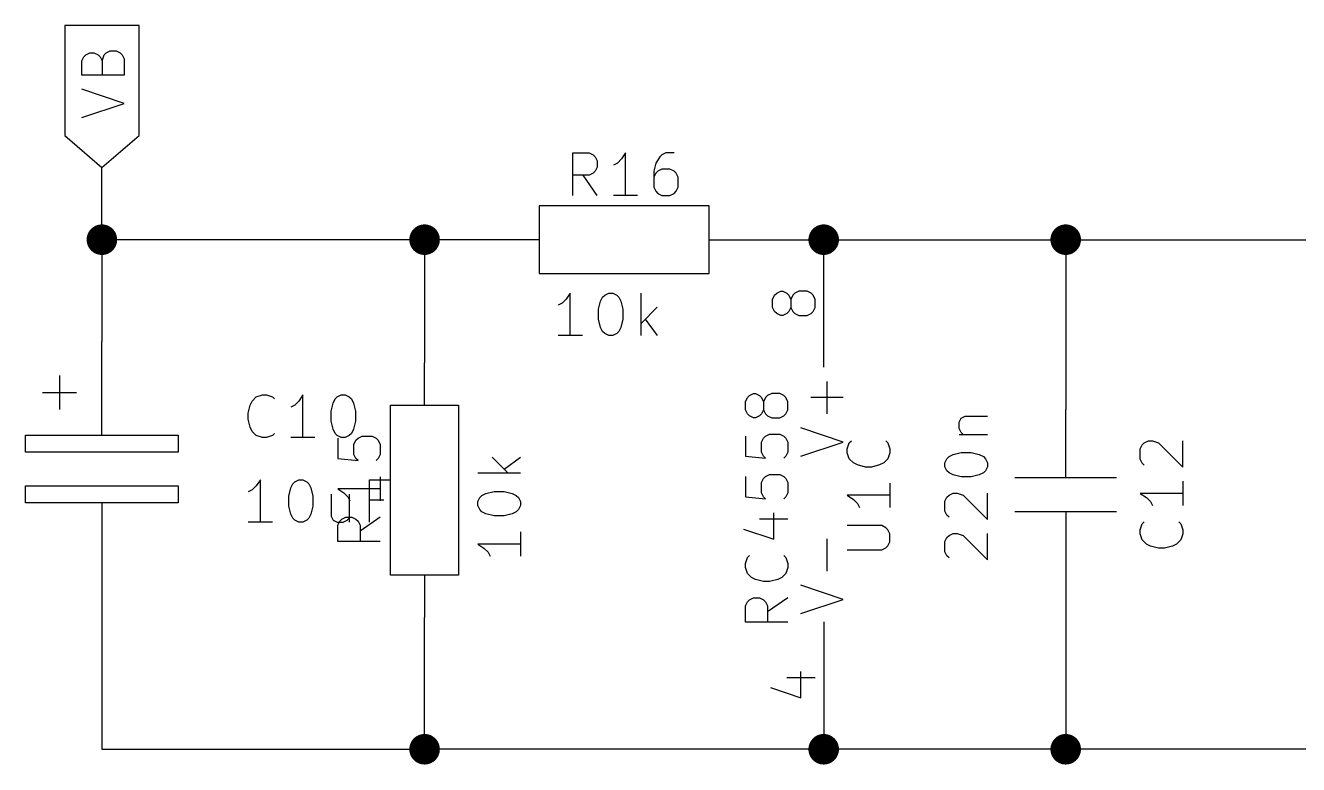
# Model space of a CAD drawing. Extents: x 0.4 to 11.3, y -11.3 to -0.4.
# Drawn here: x 6.215 to 7.714, y -4.993 to -4.123 of the extents above; entities that cross this region are included whole.
import ezdxf

# ---------------------------------------------------------------- set-up
doc = ezdxf.new("R2010")
doc.units = 0
doc.header["$MEASUREMENT"] = 0
for name, color, linetype in [('CYAN2', 4, 'CONTINUOUS'), ('GREEN3', 91, 'CONTINUOUS'), ('RED2', 1, 'CONTINUOUS'), ('RED3', 11, 'CONTINUOUS')]:
    doc.layers.add(name, color=color, linetype=linetype)

msp = doc.modelspace()

# ---------------------------------------------------------------- linework, layer by layer
at = {"layer": 'CYAN2', "linetype": 'CONTINUOUS'}
for p, q in [((6.85972, -4.3228), (6.85972, -4.2728)), ((6.85972, -4.2728), (6.87876, -4.2728)), ((6.85972, -4.3228), (6.85972, -4.2728)), ((6.85972, -4.2728), (6.87876, -4.2728)), ((6.87876, -4.2728), (6.88353, -4.27519)), ((6.87876, -4.2728), (6.88353, -4.27519)), ((6.88353, -4.27519), (6.88591, -4.27757)), ((6.88353, -4.27519), (6.88591, -4.27757)), ((6.88591, -4.27757), (6.88829, -4.28233)), ((6.88591, -4.27757), (6.88829, -4.28233)), ((6.88829, -4.28233), (6.88829, -4.28947)), ((6.88829, -4.28233), (6.88829, -4.28947)), ((6.9121, -4.28471), (6.90734, -4.28709)), ((6.9121, -4.28471), (6.90734, -4.28709)), ((6.91686, -4.27995), (6.9121, -4.28471)), ((6.91686, -4.27995), (6.9121, -4.28471)), ((6.92162, -4.2728), (6.91686, -4.27995)), ((6.92162, -4.2728), (6.91686, -4.27995)), ((6.92162, -4.3228), (6.92162, -4.2728)), ((6.92162, -4.3228), (6.92162, -4.2728)), ((6.95733, -4.28471), (6.95496, -4.29423)), ((6.95733, -4.28471), (6.95496, -4.29423)), ((6.9621, -4.27757), (6.95733, -4.28471)), ((6.9621, -4.27757), (6.95733, -4.28471)), ((6.96448, -4.27519), (6.9621, -4.27757)), ((6.96448, -4.27519), (6.9621, -4.27757)), ((6.96924, -4.2728), (6.96448, -4.27519)), ((6.96924, -4.2728), (6.96448, -4.27519)), ((6.97876, -4.2728), (6.96924, -4.2728)), ((6.97876, -4.2728), (6.96924, -4.2728)), ((6.87876, -4.299), (6.85972, -4.299)), ((6.87876, -4.299), (6.85972, -4.299)), ((6.88829, -4.3228), (6.87162, -4.299)), ((6.88829, -4.3228), (6.87162, -4.299)), ((6.88353, -4.29661), (6.87876, -4.299)), ((6.88353, -4.29661), (6.87876, -4.299)), ((6.88591, -4.29423), (6.88353, -4.29661)), ((6.88591, -4.29423), (6.88353, -4.29661)), ((6.88829, -4.28947), (6.88591, -4.29423)), ((6.88829, -4.28947), (6.88591, -4.29423)), ((6.95496, -4.29423), (6.95496, -4.31328)), ((6.95496, -4.29423), (6.95496, -4.31328)), ((6.95733, -4.29661), (6.95496, -4.30137)), ((6.95733, -4.29661), (6.95496, -4.30137)), ((6.95972, -4.29423), (6.95733, -4.29661)), ((6.95972, -4.29423), (6.95733, -4.29661)), ((6.96448, -4.29185), (6.95972, -4.29423)), ((6.96448, -4.29185), (6.95972, -4.29423)), ((6.974, -4.29185), (6.96448, -4.29185)), ((6.974, -4.29185), (6.96448, -4.29185)), ((6.97876, -4.29423), (6.974, -4.29185)), ((6.97876, -4.29423), (6.974, -4.29185)), ((6.98115, -4.29661), (6.97876, -4.29423)), ((6.98115, -4.29661), (6.97876, -4.29423)), ((6.98353, -4.30137), (6.98115, -4.29661)), ((6.98353, -4.30137), (6.98115, -4.29661)), ((6.98353, -4.31328), (6.98353, -4.30137)), ((6.98353, -4.31328), (6.98353, -4.30137)), ((6.95496, -4.31328), (6.95733, -4.31804)), ((6.95496, -4.31328), (6.95733, -4.31804)), ((6.98115, -4.31804), (6.98353, -4.31328)), ((6.98115, -4.31804), (6.98353, -4.31328)), ((6.93591, -4.3228), (6.90734, -4.3228)), ((6.93591, -4.3228), (6.90734, -4.3228)), ((6.95733, -4.31804), (6.95972, -4.32043)), ((6.95733, -4.31804), (6.95972, -4.32043)), ((6.95972, -4.32043), (6.96448, -4.3228)), ((6.95972, -4.32043), (6.96448, -4.3228)), ((6.96448, -4.3228), (6.974, -4.3228)), ((6.96448, -4.3228), (6.974, -4.3228)), ((6.974, -4.3228), (6.97876, -4.32043)), ((6.974, -4.3228), (6.97876, -4.32043)), ((6.97876, -4.32043), (6.98115, -4.31804)), ((6.97876, -4.32043), (6.98115, -4.31804)), ((6.8471, -4.44971), (6.84234, -4.45209)), ((6.8471, -4.44971), (6.84234, -4.45209)), ((6.85186, -4.44495), (6.8471, -4.44971)), ((6.85186, -4.44495), (6.8471, -4.44971)), ((6.85662, -4.4378), (6.85186, -4.44495)), ((6.85662, -4.4378), (6.85186, -4.44495)), ((6.85662, -4.4878), (6.85662, -4.4378)), ((6.85662, -4.4878), (6.85662, -4.4378)), ((6.88996, -4.45685), (6.89233, -4.44733)), ((6.88996, -4.45685), (6.89233, -4.44733)), ((6.89233, -4.44733), (6.89472, -4.44257)), ((6.89233, -4.44733), (6.89472, -4.44257)), ((6.89472, -4.44257), (6.8971, -4.44019)), ((6.89472, -4.44257), (6.8971, -4.44019)), ((6.8971, -4.44019), (6.90186, -4.4378)), ((6.8971, -4.44019), (6.90186, -4.4378)), ((6.90186, -4.4378), (6.90662, -4.4378)), ((6.90186, -4.4378), (6.90662, -4.4378)), ((6.90662, -4.4378), (6.91138, -4.44019)), ((6.90662, -4.4378), (6.91138, -4.44019)), ((6.91138, -4.44019), (6.91376, -4.44257)), ((6.91138, -4.44019), (6.91376, -4.44257)), ((6.91376, -4.44257), (6.91615, -4.44733)), ((6.91376, -4.44257), (6.91615, -4.44733)), ((6.91615, -4.44733), (6.91853, -4.45685)), ((6.91615, -4.44733), (6.91853, -4.45685)), ((6.93995, -4.4878), (6.93995, -4.4378)), ((6.93995, -4.4878), (6.93995, -4.4378)), ((6.88996, -4.46876), (6.88996, -4.45685)), ((6.88996, -4.46876), (6.88996, -4.45685)), ((6.91853, -4.45685), (6.91853, -4.46876)), ((6.91853, -4.45685), (6.91853, -4.46876)), ((6.959, -4.45447), (6.93995, -4.47352)), ((6.959, -4.45447), (6.93995, -4.47352)), ((6.89233, -4.47828), (6.88996, -4.46876)), ((6.89233, -4.47828), (6.88996, -4.46876)), ((6.89472, -4.48304), (6.89233, -4.47828)), ((6.89472, -4.48304), (6.89233, -4.47828)), ((6.91615, -4.47828), (6.91376, -4.48304)), ((6.91615, -4.47828), (6.91376, -4.48304)), ((6.91853, -4.46876), (6.91615, -4.47828)), ((6.91853, -4.46876), (6.91615, -4.47828)), ((6.94472, -4.46876), (6.959, -4.4878)), ((6.94472, -4.46876), (6.959, -4.4878)), ((6.87091, -4.4878), (6.84234, -4.4878)), ((6.87091, -4.4878), (6.84234, -4.4878)), ((6.8971, -4.48543), (6.89472, -4.48304)), ((6.8971, -4.48543), (6.89472, -4.48304)), ((6.90186, -4.4878), (6.8971, -4.48543)), ((6.90186, -4.4878), (6.8971, -4.48543)), ((6.90662, -4.4878), (6.90186, -4.4878)), ((6.90662, -4.4878), (6.90186, -4.4878)), ((6.91138, -4.48543), (6.90662, -4.4878)), ((6.91138, -4.48543), (6.90662, -4.4878)), ((6.91376, -4.48304), (6.91138, -4.48543)), ((6.91376, -4.48304), (6.91138, -4.48543)), ((7.15908, -4.58), (7.15908, -4.54191)), ((7.15908, -4.58), (7.15908, -4.54191)), ((7.06757, -4.55861), (7.07233, -4.55623)), ((7.06757, -4.55861), (7.07233, -4.55623)), ((7.07233, -4.55623), (7.07471, -4.55623)), ((7.07233, -4.55623), (7.07471, -4.55623)), ((7.07471, -4.55623), (7.07947, -4.55861)), ((7.07471, -4.55623), (7.07947, -4.55861)), ((7.09376, -4.55623), (7.089, -4.55861)), ((7.09376, -4.55623), (7.089, -4.55861)), ((7.10328, -4.55623), (7.09376, -4.55623)), ((7.10328, -4.55623), (7.09376, -4.55623)), ((7.10804, -4.55861), (7.10328, -4.55623)), ((7.10804, -4.55861), (7.10328, -4.55623)), ((6.47734, -4.57923), (6.47972, -4.56971)), ((6.47734, -4.57923), (6.47972, -4.56971)), ((6.47972, -4.56971), (6.4821, -4.56495)), ((6.47972, -4.56971), (6.4821, -4.56495)), ((6.4821, -4.56495), (6.48686, -4.56019)), ((6.4821, -4.56495), (6.48686, -4.56019)), ((6.48686, -4.56019), (6.494, -4.5578)), ((6.48686, -4.56019), (6.494, -4.5578)), ((6.494, -4.5578), (6.49876, -4.5578)), ((6.494, -4.5578), (6.49876, -4.5578)), ((6.49876, -4.5578), (6.50591, -4.56019)), ((6.49876, -4.5578), (6.50591, -4.56019)), ((6.50591, -4.56019), (6.50829, -4.56257)), ((6.50591, -4.56019), (6.50829, -4.56257)), ((6.5321, -4.56971), (6.52734, -4.57209)), ((6.5321, -4.56971), (6.52734, -4.57209)), ((6.53686, -4.56495), (6.5321, -4.56971)), ((6.53686, -4.56495), (6.5321, -4.56971)), ((6.54162, -4.5578), (6.53686, -4.56495)), ((6.54162, -4.5578), (6.53686, -4.56495)), ((6.54162, -4.6078), (6.54162, -4.5578)), ((6.54162, -4.6078), (6.54162, -4.5578)), ((6.57496, -4.57685), (6.57733, -4.56733)), ((6.57496, -4.57685), (6.57733, -4.56733)), ((6.57733, -4.56733), (6.57972, -4.56257)), ((6.57733, -4.56733), (6.57972, -4.56257)), ((6.57972, -4.56257), (6.5821, -4.56019)), ((6.57972, -4.56257), (6.5821, -4.56019)), ((6.5821, -4.56019), (6.58686, -4.5578)), ((6.5821, -4.56019), (6.58686, -4.5578)), ((6.58686, -4.5578), (6.59162, -4.5578)), ((6.58686, -4.5578), (6.59162, -4.5578)), ((6.59162, -4.5578), (6.59638, -4.56019)), ((6.59162, -4.5578), (6.59638, -4.56019)), ((6.59638, -4.56019), (6.59876, -4.56257)), ((6.59638, -4.56019), (6.59876, -4.56257)), ((6.59876, -4.56257), (6.60115, -4.56733)), ((6.59876, -4.56257), (6.60115, -4.56733)), ((6.60115, -4.56733), (6.60353, -4.57685)), ((6.60115, -4.56733), (6.60353, -4.57685)), ((7.0628, -4.56576), (7.06519, -4.561)), ((7.0628, -4.56576), (7.06519, -4.561)), ((7.0628, -4.57528), (7.0628, -4.56576)), ((7.0628, -4.57528), (7.0628, -4.56576)), ((7.06519, -4.561), (7.06757, -4.55861)), ((7.06519, -4.561), (7.06757, -4.55861)), ((7.07947, -4.55861), (7.08185, -4.561)), ((7.07947, -4.55861), (7.08185, -4.561)), ((7.08185, -4.561), (7.08423, -4.56576)), ((7.08185, -4.561), (7.08423, -4.56576)), ((7.08661, -4.561), (7.08423, -4.56576)), ((7.08661, -4.561), (7.08423, -4.56576)), ((7.08423, -4.56576), (7.08423, -4.57528)), ((7.08423, -4.56576), (7.08423, -4.57528)), ((7.089, -4.55861), (7.08661, -4.561)), ((7.089, -4.55861), (7.08661, -4.561)), ((7.11043, -4.561), (7.10804, -4.55861)), ((7.11043, -4.561), (7.10804, -4.55861)), ((7.1128, -4.56576), (7.11043, -4.561)), ((7.1128, -4.56576), (7.11043, -4.561)), ((7.1128, -4.57528), (7.1128, -4.56576)), ((7.1128, -4.57528), (7.1128, -4.56576)), ((7.17813, -4.56095), (7.14004, -4.56095)), ((7.17813, -4.56095), (7.14004, -4.56095)), ((6.47734, -4.58637), (6.47734, -4.57923)), ((6.47734, -4.58637), (6.47734, -4.57923)), ((6.47972, -4.5959), (6.47734, -4.58637)), ((6.47972, -4.5959), (6.47734, -4.58637)), ((6.57496, -4.58876), (6.57496, -4.57685)), ((6.57496, -4.58876), (6.57496, -4.57685)), ((6.60353, -4.57685), (6.60353, -4.58876)), ((6.60353, -4.57685), (6.60353, -4.58876)), ((7.06519, -4.58004), (7.0628, -4.57528)), ((7.06519, -4.58004), (7.0628, -4.57528)), ((7.06757, -4.58243), (7.06519, -4.58004)), ((7.06757, -4.58243), (7.06519, -4.58004)), ((7.07233, -4.5848), (7.06757, -4.58243)), ((7.07233, -4.5848), (7.06757, -4.58243)), ((7.07471, -4.5848), (7.07233, -4.5848)), ((7.07471, -4.5848), (7.07233, -4.5848)), ((7.07947, -4.58243), (7.07471, -4.5848)), ((7.07947, -4.58243), (7.07471, -4.5848)), ((7.08185, -4.58004), (7.07947, -4.58243)), ((7.08185, -4.58004), (7.07947, -4.58243)), ((7.08423, -4.57528), (7.08185, -4.58004)), ((7.08423, -4.57528), (7.08185, -4.58004)), ((7.08423, -4.57528), (7.08661, -4.58004)), ((7.08423, -4.57528), (7.08661, -4.58004)), ((7.08661, -4.58004), (7.089, -4.58243)), ((7.08661, -4.58004), (7.089, -4.58243)), ((7.089, -4.58243), (7.09376, -4.5848)), ((7.089, -4.58243), (7.09376, -4.5848)), ((7.09376, -4.5848), (7.10328, -4.5848)), ((7.09376, -4.5848), (7.10328, -4.5848)), ((7.10328, -4.5848), (7.10804, -4.58243)), ((7.10328, -4.5848), (7.10804, -4.58243)), ((7.10804, -4.58243), (7.11043, -4.58004)), ((7.10804, -4.58243), (7.11043, -4.58004)), ((7.11043, -4.58004), (7.1128, -4.57528)), ((7.11043, -4.58004), (7.1128, -4.57528)), ((7.31447, -4.59), (7.31685, -4.58524)), ((7.31685, -4.58524), (7.32161, -4.58285)), ((7.32161, -4.58285), (7.3478, -4.58285)), ((6.4821, -4.60066), (6.47972, -4.5959)), ((6.4821, -4.60066), (6.47972, -4.5959)), ((6.48686, -4.60543), (6.4821, -4.60066)), ((6.48686, -4.60543), (6.4821, -4.60066)), ((6.57733, -4.59828), (6.57496, -4.58876)), ((6.57733, -4.59828), (6.57496, -4.58876)), ((6.57972, -4.60304), (6.57733, -4.59828)), ((6.57972, -4.60304), (6.57733, -4.59828)), ((6.60115, -4.59828), (6.59876, -4.60304)), ((6.60115, -4.59828), (6.59876, -4.60304)), ((6.60353, -4.58876), (6.60115, -4.59828)), ((6.60353, -4.58876), (6.60115, -4.59828)), ((7.17813, -4.61333), (7.12813, -4.59667)), ((7.17813, -4.61333), (7.12813, -4.59667)), ((7.31447, -4.59714), (7.31447, -4.59)), ((7.31685, -4.6019), (7.31447, -4.59714)), ((7.31923, -4.60428), (7.31685, -4.6019)), ((6.494, -4.6078), (6.48686, -4.60543)), ((6.494, -4.6078), (6.48686, -4.60543)), ((6.49876, -4.6078), (6.494, -4.6078)), ((6.49876, -4.6078), (6.494, -4.6078)), ((6.50591, -4.60543), (6.49876, -4.6078)), ((6.50591, -4.60543), (6.49876, -4.6078)), ((6.50829, -4.60304), (6.50591, -4.60543)), ((6.50829, -4.60304), (6.50591, -4.60543)), ((6.55591, -4.6078), (6.52734, -4.6078)), ((6.55591, -4.6078), (6.52734, -4.6078)), ((6.5821, -4.60543), (6.57972, -4.60304)), ((6.5821, -4.60543), (6.57972, -4.60304)), ((6.58686, -4.6078), (6.5821, -4.60543)), ((6.58686, -4.6078), (6.5821, -4.60543)), ((6.5828, -4.60885), (6.5828, -4.63266)), ((6.5828, -4.60885), (6.5828, -4.63266)), ((6.59162, -4.6078), (6.58686, -4.6078)), ((6.59162, -4.6078), (6.58686, -4.6078)), ((6.59638, -4.60543), (6.59162, -4.6078)), ((6.59638, -4.60543), (6.59162, -4.6078)), ((6.59876, -4.60304), (6.59638, -4.60543)), ((6.59876, -4.60304), (6.59638, -4.60543)), ((6.60185, -4.61599), (6.60423, -4.61123)), ((6.60185, -4.61599), (6.60423, -4.61123)), ((6.60185, -4.6279), (6.60185, -4.61599)), ((6.60185, -4.6279), (6.60185, -4.61599)), ((6.60423, -4.61123), (6.60661, -4.60885)), ((6.60423, -4.61123), (6.60661, -4.60885)), ((6.60661, -4.60885), (6.61137, -4.60647)), ((6.60661, -4.60885), (6.61137, -4.60647)), ((6.61137, -4.60647), (6.62328, -4.60647)), ((6.61137, -4.60647), (6.62328, -4.60647)), ((6.62328, -4.60647), (6.62804, -4.60885)), ((6.62328, -4.60647), (6.62804, -4.60885)), ((6.62804, -4.60885), (6.63043, -4.61123)), ((6.62804, -4.60885), (6.63043, -4.61123)), ((6.63043, -4.61123), (6.6328, -4.61599)), ((6.63043, -4.61123), (6.6328, -4.61599)), ((6.6328, -4.61599), (6.6328, -4.6279)), ((6.6328, -4.61599), (6.6328, -4.6279)), ((7.0628, -4.60623), (7.0628, -4.63004)), ((7.0628, -4.60623), (7.0628, -4.63004)), ((7.08185, -4.61337), (7.08423, -4.60861)), ((7.08185, -4.61337), (7.08423, -4.60861)), ((7.08185, -4.62528), (7.08185, -4.61337)), ((7.08185, -4.62528), (7.08185, -4.61337)), ((7.08423, -4.60861), (7.08661, -4.60623)), ((7.08423, -4.60861), (7.08661, -4.60623)), ((7.08661, -4.60623), (7.09137, -4.60385)), ((7.08661, -4.60623), (7.09137, -4.60385)), ((7.09137, -4.60385), (7.10328, -4.60385)), ((7.09137, -4.60385), (7.10328, -4.60385)), ((7.10328, -4.60385), (7.10804, -4.60623)), ((7.10328, -4.60385), (7.10804, -4.60623)), ((7.10804, -4.60623), (7.11043, -4.60861)), ((7.10804, -4.60623), (7.11043, -4.60861)), ((7.11043, -4.60861), (7.1128, -4.61337)), ((7.11043, -4.60861), (7.1128, -4.61337)), ((7.1128, -4.61337), (7.1128, -4.62528)), ((7.1128, -4.61337), (7.1128, -4.62528)), ((7.12813, -4.63), (7.17813, -4.61333)), ((7.12813, -4.63), (7.17813, -4.61333)), ((7.1828, -4.62123), (7.18519, -4.61409)), ((7.1828, -4.62123), (7.18519, -4.61409)), ((7.18519, -4.61409), (7.18757, -4.61171)), ((7.18519, -4.61409), (7.18757, -4.61171)), ((7.22804, -4.61171), (7.23043, -4.61409)), ((7.22804, -4.61171), (7.23043, -4.61409)), ((7.23043, -4.61409), (7.2328, -4.62123)), ((7.23043, -4.61409), (7.2328, -4.62123)), ((7.31447, -4.60428), (7.3478, -4.60428)), ((7.5278, -4.62143), (7.53019, -4.61667)), ((7.53019, -4.61667), (7.53257, -4.61428)), ((7.53257, -4.61428), (7.53733, -4.6119)), ((7.53733, -4.6119), (7.54209, -4.6119)), ((7.54209, -4.6119), (7.54923, -4.61428)), ((7.54923, -4.61428), (7.5778, -4.64285)), ((7.5778, -4.64285), (7.5778, -4.6119)), ((6.60423, -4.63266), (6.60185, -4.6279)), ((6.60423, -4.63266), (6.60185, -4.6279)), ((6.6328, -4.6279), (6.63043, -4.63266)), ((6.6328, -4.6279), (6.63043, -4.63266)), ((6.76447, -4.63099), (6.78352, -4.65004)), ((6.76447, -4.63099), (6.78352, -4.65004)), ((6.77876, -4.64528), (6.7978, -4.63099)), ((6.77876, -4.64528), (6.7978, -4.63099)), ((7.0628, -4.63004), (7.08661, -4.63242)), ((7.0628, -4.63004), (7.08661, -4.63242)), ((7.08423, -4.63004), (7.08185, -4.62528)), ((7.08423, -4.63004), (7.08185, -4.62528)), ((7.08661, -4.63242), (7.08423, -4.63004)), ((7.08661, -4.63242), (7.08423, -4.63004)), ((7.11043, -4.63004), (7.10804, -4.63242)), ((7.11043, -4.63004), (7.10804, -4.63242)), ((7.1128, -4.62528), (7.11043, -4.63004)), ((7.1128, -4.62528), (7.11043, -4.63004)), ((7.1828, -4.62599), (7.1828, -4.62123)), ((7.1828, -4.62599), (7.1828, -4.62123)), ((7.18519, -4.63313), (7.1828, -4.62599)), ((7.18519, -4.63313), (7.1828, -4.62599)), ((7.2328, -4.62599), (7.23043, -4.63313)), ((7.2328, -4.62599), (7.23043, -4.63313)), ((7.2328, -4.62123), (7.2328, -4.62599)), ((7.2328, -4.62123), (7.2328, -4.62599)), ((7.30019, -4.63285), (7.30257, -4.63047)), ((7.30257, -4.63047), (7.30733, -4.62809)), ((7.30733, -4.62809), (7.31685, -4.62571)), ((7.31685, -4.62571), (7.32876, -4.62571)), ((7.32876, -4.62571), (7.33828, -4.62809)), ((7.33828, -4.62809), (7.34304, -4.63047)), ((7.34304, -4.63047), (7.34543, -4.63285)), ((7.5278, -4.63333), (7.5278, -4.62143)), ((6.5828, -4.63266), (6.60661, -4.63504)), ((6.5828, -4.63266), (6.60661, -4.63504)), ((6.60661, -4.63504), (6.60423, -4.63266)), ((6.60661, -4.63504), (6.60423, -4.63266)), ((6.63043, -4.63266), (6.62804, -4.63504)), ((6.63043, -4.63266), (6.62804, -4.63504)), ((7.18995, -4.6379), (7.18519, -4.63313)), ((7.18995, -4.6379), (7.18519, -4.63313)), ((7.19471, -4.64028), (7.18995, -4.6379)), ((7.19471, -4.64028), (7.18995, -4.6379)), ((7.20423, -4.64266), (7.19471, -4.64028)), ((7.20423, -4.64266), (7.19471, -4.64028)), ((7.21137, -4.64266), (7.20423, -4.64266)), ((7.21137, -4.64266), (7.20423, -4.64266)), ((7.2209, -4.64028), (7.21137, -4.64266)), ((7.2209, -4.64028), (7.21137, -4.64266)), ((7.22566, -4.6379), (7.2209, -4.64028)), ((7.22566, -4.6379), (7.2209, -4.64028)), ((7.23043, -4.63313), (7.22566, -4.6379)), ((7.23043, -4.63313), (7.22566, -4.6379)), ((7.2978, -4.63761), (7.30019, -4.63285)), ((7.2978, -4.64238), (7.2978, -4.63761)), ((7.30019, -4.64714), (7.2978, -4.64238)), ((7.30257, -4.64952), (7.30019, -4.64714)), ((7.34543, -4.64714), (7.34304, -4.64952)), ((7.34543, -4.63285), (7.3478, -4.63761)), ((7.3478, -4.64238), (7.34543, -4.64714)), ((7.3478, -4.63761), (7.3478, -4.64238)), ((7.53019, -4.63809), (7.5278, -4.63333)), ((7.53257, -4.64047), (7.53019, -4.63809)), ((6.49162, -4.6578), (6.48686, -4.66495)), ((6.49162, -4.6578), (6.48686, -4.66495)), ((6.49162, -4.7078), (6.49162, -4.6578)), ((6.49162, -4.7078), (6.49162, -4.6578)), ((6.52972, -4.66257), (6.5321, -4.66019)), ((6.52972, -4.66257), (6.5321, -4.66019)), ((6.5321, -4.66019), (6.53686, -4.6578)), ((6.5321, -4.66019), (6.53686, -4.6578)), ((6.53686, -4.6578), (6.54162, -4.6578)), ((6.53686, -4.6578), (6.54162, -4.6578)), ((6.54162, -4.6578), (6.54638, -4.66019)), ((6.54162, -4.6578), (6.54638, -4.66019)), ((6.54638, -4.66019), (6.54876, -4.66257)), ((6.54638, -4.66019), (6.54876, -4.66257)), ((6.62019, -4.7078), (6.62019, -4.6578)), ((6.62019, -4.6578), (6.644, -4.6578)), ((6.62019, -4.7078), (6.62019, -4.6578)), ((6.62019, -4.6578), (6.644, -4.6578)), ((6.6328, -4.65409), (6.6328, -4.68266)), ((6.6328, -4.65409), (6.6328, -4.68266)), ((6.7978, -4.65004), (6.7478, -4.65004)), ((6.7978, -4.65004), (6.7478, -4.65004)), ((7.0628, -4.65385), (7.0628, -4.67766)), ((7.0628, -4.65385), (7.0628, -4.67766)), ((7.08185, -4.66099), (7.08423, -4.65623)), ((7.08185, -4.66099), (7.08423, -4.65623)), ((7.08185, -4.6729), (7.08185, -4.66099)), ((7.08185, -4.6729), (7.08185, -4.66099)), ((7.08423, -4.65623), (7.08661, -4.65385)), ((7.08423, -4.65623), (7.08661, -4.65385)), ((7.08661, -4.65385), (7.09137, -4.65147)), ((7.08661, -4.65385), (7.09137, -4.65147)), ((7.09137, -4.65147), (7.10328, -4.65147)), ((7.09137, -4.65147), (7.10328, -4.65147)), ((7.10328, -4.65147), (7.10804, -4.65385)), ((7.10328, -4.65147), (7.10804, -4.65385)), ((7.10804, -4.65385), (7.11043, -4.65623)), ((7.10804, -4.65385), (7.11043, -4.65623)), ((7.11043, -4.65623), (7.1128, -4.66099)), ((7.11043, -4.65623), (7.1128, -4.66099)), ((7.1128, -4.66099), (7.1128, -4.6729)), ((7.1128, -4.66099), (7.1128, -4.6729)), ((7.2328, -4.6617), (7.2328, -4.69028)), ((7.2328, -4.6617), (7.2328, -4.69028)), ((7.30733, -4.6519), (7.30257, -4.64952)), ((7.31685, -4.65428), (7.30733, -4.6519)), ((7.32876, -4.65428), (7.31685, -4.65428)), ((7.33828, -4.6519), (7.32876, -4.65428)), ((7.34304, -4.64952), (7.33828, -4.6519)), ((7.5778, -4.65952), (7.5778, -4.68809)), ((6.4821, -4.66971), (6.47734, -4.67209)), ((6.4821, -4.66971), (6.47734, -4.67209)), ((6.48686, -4.66495), (6.4821, -4.66971)), ((6.48686, -4.66495), (6.4821, -4.66971)), ((6.52496, -4.67685), (6.52733, -4.66733)), ((6.52496, -4.67685), (6.52733, -4.66733)), ((6.52496, -4.68876), (6.52496, -4.67685)), ((6.52496, -4.68876), (6.52496, -4.67685)), ((6.52733, -4.66733), (6.52972, -4.66257)), ((6.52733, -4.66733), (6.52972, -4.66257)), ((6.54876, -4.66257), (6.55115, -4.66733)), ((6.54876, -4.66257), (6.55115, -4.66733)), ((6.55115, -4.66733), (6.55353, -4.67685)), ((6.55115, -4.66733), (6.55353, -4.67685)), ((6.55353, -4.67685), (6.55353, -4.68876)), ((6.55353, -4.67685), (6.55353, -4.68876)), ((6.57495, -4.67447), (6.57495, -4.70066)), ((6.57495, -4.67447), (6.57495, -4.70066)), ((6.6328, -4.66837), (6.5828, -4.66837)), ((6.5828, -4.66837), (6.58995, -4.67313)), ((6.6328, -4.66837), (6.5828, -4.66837)), ((6.5828, -4.66837), (6.58995, -4.67313)), ((6.58995, -4.67313), (6.59471, -4.6779)), ((6.58995, -4.67313), (6.59471, -4.6779)), ((6.59638, -4.67447), (6.59638, -4.7078)), ((6.59638, -4.67447), (6.59638, -4.7078)), ((6.75019, -4.67861), (6.75257, -4.67623)), ((6.75019, -4.67861), (6.75257, -4.67623)), ((6.75257, -4.67623), (6.75733, -4.67385)), ((6.75257, -4.67623), (6.75733, -4.67385)), ((6.75733, -4.67385), (6.76685, -4.67146)), ((6.75733, -4.67385), (6.76685, -4.67146)), ((6.76685, -4.67146), (6.77876, -4.67146)), ((6.76685, -4.67146), (6.77876, -4.67146)), ((6.77876, -4.67146), (6.78828, -4.67385)), ((6.77876, -4.67146), (6.78828, -4.67385)), ((6.78828, -4.67385), (6.79304, -4.67623)), ((6.78828, -4.67385), (6.79304, -4.67623)), ((6.79304, -4.67623), (6.79543, -4.67861)), ((6.79304, -4.67623), (6.79543, -4.67861)), ((7.08423, -4.67766), (7.08185, -4.6729)), ((7.08423, -4.67766), (7.08185, -4.6729)), ((7.1128, -4.6729), (7.11043, -4.67766)), ((7.1128, -4.6729), (7.11043, -4.67766)), ((7.2328, -4.67599), (7.1828, -4.67599)), ((7.1828, -4.67599), (7.18995, -4.68075)), ((7.2328, -4.67599), (7.1828, -4.67599)), ((7.1828, -4.67599), (7.18995, -4.68075)), ((7.30019, -4.67809), (7.30257, -4.67571)), ((7.30257, -4.67571), (7.30733, -4.67333)), ((7.30733, -4.67333), (7.31209, -4.67333)), ((7.31209, -4.67333), (7.31923, -4.67571)), ((7.31923, -4.67571), (7.3478, -4.70428)), ((7.3478, -4.70428), (7.3478, -4.67333)), ((7.5778, -4.67381), (7.5278, -4.67381)), ((7.5278, -4.67381), (7.53495, -4.67857)), ((6.52733, -4.69828), (6.52496, -4.68876)), ((6.52733, -4.69828), (6.52496, -4.68876)), ((6.55353, -4.68876), (6.55115, -4.69828)), ((6.55353, -4.68876), (6.55115, -4.69828)), ((6.59471, -4.6779), (6.59709, -4.68266)), ((6.59471, -4.6779), (6.59709, -4.68266)), ((6.63686, -4.68161), (6.62019, -4.68161)), ((6.63686, -4.68161), (6.62019, -4.68161)), ((6.7478, -4.68337), (6.75019, -4.67861)), ((6.7478, -4.68337), (6.75019, -4.67861)), ((6.7478, -4.68813), (6.7478, -4.68337)), ((6.7478, -4.68813), (6.7478, -4.68337)), ((6.75019, -4.69289), (6.7478, -4.68813)), ((6.75019, -4.69289), (6.7478, -4.68813)), ((6.79543, -4.67861), (6.7978, -4.68337)), ((6.79543, -4.67861), (6.7978, -4.68337)), ((6.7978, -4.68813), (6.79543, -4.69289)), ((6.7978, -4.68813), (6.79543, -4.69289)), ((6.7978, -4.68337), (6.7978, -4.68813)), ((6.7978, -4.68337), (6.7978, -4.68813)), ((7.0628, -4.67766), (7.08661, -4.68004)), ((7.0628, -4.67766), (7.08661, -4.68004)), ((7.08661, -4.68004), (7.08423, -4.67766)), ((7.08661, -4.68004), (7.08423, -4.67766)), ((7.11043, -4.67766), (7.10804, -4.68004)), ((7.11043, -4.67766), (7.10804, -4.68004)), ((7.18995, -4.68075), (7.19471, -4.68552)), ((7.18995, -4.68075), (7.19471, -4.68552)), ((7.19471, -4.68552), (7.19709, -4.69028)), ((7.19471, -4.68552), (7.19709, -4.69028)), ((7.2978, -4.68285), (7.30019, -4.67809)), ((7.2978, -4.69476), (7.2978, -4.68285)), ((7.53495, -4.67857), (7.53971, -4.68333)), ((7.53971, -4.68333), (7.54209, -4.68809)), ((6.52972, -4.70304), (6.52733, -4.69828)), ((6.52972, -4.70304), (6.52733, -4.69828)), ((6.5321, -4.70543), (6.52972, -4.70304)), ((6.5321, -4.70543), (6.52972, -4.70304)), ((6.53686, -4.7078), (6.5321, -4.70543)), ((6.53686, -4.7078), (6.5321, -4.70543)), ((6.54638, -4.70543), (6.54162, -4.7078)), ((6.54638, -4.70543), (6.54162, -4.7078)), ((6.54876, -4.70304), (6.54638, -4.70543)), ((6.54876, -4.70304), (6.54638, -4.70543)), ((6.55115, -4.69828), (6.54876, -4.70304)), ((6.55115, -4.69828), (6.54876, -4.70304)), ((6.57495, -4.70066), (6.57733, -4.70543)), ((6.57495, -4.70066), (6.57733, -4.70543)), ((6.57733, -4.70543), (6.5821, -4.7078)), ((6.57733, -4.70543), (6.5821, -4.7078)), ((6.5828, -4.71123), (6.58519, -4.70647)), ((6.5828, -4.71123), (6.58519, -4.70647)), ((6.58519, -4.70647), (6.58757, -4.70409)), ((6.58519, -4.70647), (6.58757, -4.70409)), ((6.58757, -4.70409), (6.59233, -4.70171)), ((6.58757, -4.70409), (6.59233, -4.70171)), ((6.58924, -4.7078), (6.594, -4.70543)), ((6.58924, -4.7078), (6.594, -4.70543)), ((6.59233, -4.70171), (6.59947, -4.70171)), ((6.59233, -4.70171), (6.59947, -4.70171)), ((6.594, -4.70543), (6.59638, -4.70304)), ((6.594, -4.70543), (6.59638, -4.70304)), ((6.59947, -4.70171), (6.60423, -4.70409)), ((6.59947, -4.70171), (6.60423, -4.70409)), ((6.60423, -4.70409), (6.60661, -4.70647)), ((6.60423, -4.70409), (6.60661, -4.70647)), ((6.60661, -4.70647), (6.609, -4.71123)), ((6.60661, -4.70647), (6.609, -4.71123)), ((6.6328, -4.70171), (6.609, -4.71837)), ((6.6328, -4.70171), (6.609, -4.71837)), ((6.75257, -4.69528), (6.75019, -4.69289)), ((6.75257, -4.69528), (6.75019, -4.69289)), ((6.75733, -4.69766), (6.75257, -4.69528)), ((6.75733, -4.69766), (6.75257, -4.69528)), ((6.76685, -4.70004), (6.75733, -4.69766)), ((6.76685, -4.70004), (6.75733, -4.69766)), ((6.77876, -4.70004), (6.76685, -4.70004)), ((6.77876, -4.70004), (6.76685, -4.70004)), ((6.78828, -4.69766), (6.77876, -4.70004)), ((6.78828, -4.69766), (6.77876, -4.70004)), ((6.79304, -4.69528), (6.78828, -4.69766)), ((6.79304, -4.69528), (6.78828, -4.69766)), ((6.79543, -4.69289), (6.79304, -4.69528)), ((6.79543, -4.69289), (6.79304, -4.69528)), ((7.07947, -4.70385), (7.1128, -4.70385)), ((7.07947, -4.70385), (7.1128, -4.70385)), ((7.09614, -4.72766), (7.09614, -4.69671)), ((7.09614, -4.72766), (7.09614, -4.69671)), ((7.30019, -4.69952), (7.2978, -4.69476)), ((7.30257, -4.7019), (7.30019, -4.69952)), ((7.53019, -4.70952), (7.53257, -4.70714)), ((7.57304, -4.70714), (7.57543, -4.70952)), ((6.50591, -4.7078), (6.47734, -4.7078)), ((6.50591, -4.7078), (6.47734, -4.7078)), ((6.54162, -4.7078), (6.53686, -4.7078)), ((6.54162, -4.7078), (6.53686, -4.7078)), ((6.5821, -4.7078), (6.58924, -4.7078)), ((6.5821, -4.7078), (6.58924, -4.7078)), ((6.5828, -4.73028), (6.5828, -4.71123)), ((6.5828, -4.73028), (6.5828, -4.71123)), ((6.609, -4.71123), (6.609, -4.73028)), ((6.609, -4.71123), (6.609, -4.73028)), ((6.7978, -4.71908), (6.7978, -4.74765)), ((6.7978, -4.71908), (6.7978, -4.74765)), ((7.06043, -4.71576), (7.09614, -4.72766)), ((7.06043, -4.71576), (7.09614, -4.72766)), ((7.22328, -4.71171), (7.1828, -4.71171)), ((7.22328, -4.71171), (7.1828, -4.71171)), ((7.22804, -4.71409), (7.22328, -4.71171)), ((7.22804, -4.71409), (7.22328, -4.71171)), ((7.23043, -4.71647), (7.22804, -4.71409)), ((7.23043, -4.71647), (7.22804, -4.71409)), ((7.2328, -4.72123), (7.23043, -4.71647)), ((7.2328, -4.72123), (7.23043, -4.71647)), ((7.2328, -4.73076), (7.2328, -4.72123)), ((7.2328, -4.73076), (7.2328, -4.72123)), ((7.30257, -4.72333), (7.30733, -4.72094)), ((7.30733, -4.72094), (7.31209, -4.72094)), ((7.31209, -4.72094), (7.31923, -4.72333)), ((7.3478, -4.7519), (7.3478, -4.72094)), ((7.5278, -4.71667), (7.53019, -4.70952)), ((7.5278, -4.72143), (7.5278, -4.71667)), ((7.53019, -4.72857), (7.5278, -4.72143)), ((7.57543, -4.70952), (7.5778, -4.71667)), ((7.5778, -4.72143), (7.57543, -4.72857)), ((7.5778, -4.71667), (7.5778, -4.72143)), ((6.6328, -4.73028), (6.5828, -4.73028)), ((6.6328, -4.73028), (6.5828, -4.73028)), ((6.7978, -4.73337), (6.7478, -4.73337)), ((6.7478, -4.73337), (6.75495, -4.73813)), ((6.7978, -4.73337), (6.7478, -4.73337)), ((6.7478, -4.73337), (6.75495, -4.73813)), ((7.15908, -4.76524), (7.15908, -4.72714)), ((7.15908, -4.76524), (7.15908, -4.72714)), ((7.22804, -4.7379), (7.23043, -4.73552)), ((7.22804, -4.7379), (7.23043, -4.73552)), ((7.23043, -4.73552), (7.2328, -4.73076)), ((7.23043, -4.73552), (7.2328, -4.73076)), ((7.2978, -4.73047), (7.30019, -4.72571)), ((7.2978, -4.74237), (7.2978, -4.73047)), ((7.30019, -4.72571), (7.30257, -4.72333)), ((7.31923, -4.72333), (7.3478, -4.7519)), ((7.53495, -4.73333), (7.53019, -4.72857)), ((7.53971, -4.73571), (7.53495, -4.73333)), ((7.54923, -4.73809), (7.53971, -4.73571)), ((7.5659, -4.73571), (7.55637, -4.73809)), ((7.57066, -4.73333), (7.5659, -4.73571)), ((7.57543, -4.72857), (7.57066, -4.73333)), ((6.75495, -4.73813), (6.75971, -4.74289)), ((6.75495, -4.73813), (6.75971, -4.74289)), ((6.75971, -4.74289), (6.76209, -4.74765)), ((6.75971, -4.74289), (6.76209, -4.74765)), ((7.0628, -4.75623), (7.06519, -4.74909)), ((7.0628, -4.75623), (7.06519, -4.74909)), ((7.06519, -4.74909), (7.06757, -4.74671)), ((7.06519, -4.74909), (7.06757, -4.74671)), ((7.10804, -4.74671), (7.11043, -4.74909)), ((7.10804, -4.74671), (7.11043, -4.74909)), ((7.11043, -4.74909), (7.1128, -4.75623)), ((7.11043, -4.74909), (7.1128, -4.75623)), ((7.1828, -4.74028), (7.22328, -4.74028)), ((7.1828, -4.74028), (7.22328, -4.74028)), ((7.22328, -4.74028), (7.22804, -4.7379)), ((7.22328, -4.74028), (7.22804, -4.7379)), ((7.30019, -4.74714), (7.2978, -4.74237)), ((7.30257, -4.74952), (7.30019, -4.74714)), ((7.55637, -4.73809), (7.54923, -4.73809)), ((7.0628, -4.76099), (7.0628, -4.75623)), ((7.0628, -4.76099), (7.0628, -4.75623)), ((7.06519, -4.76813), (7.0628, -4.76099)), ((7.06519, -4.76813), (7.0628, -4.76099)), ((7.1128, -4.76099), (7.11043, -4.76813)), ((7.1128, -4.76099), (7.11043, -4.76813)), ((7.1128, -4.75623), (7.1128, -4.76099)), ((7.1128, -4.75623), (7.1128, -4.76099)), ((7.06995, -4.7729), (7.06519, -4.76813)), ((7.06995, -4.7729), (7.06519, -4.76813)), ((7.07471, -4.77528), (7.06995, -4.7729)), ((7.07471, -4.77528), (7.06995, -4.7729)), ((7.08423, -4.77766), (7.07471, -4.77528)), ((7.08423, -4.77766), (7.07471, -4.77528)), ((7.09137, -4.77766), (7.08423, -4.77766)), ((7.09137, -4.77766), (7.08423, -4.77766)), ((7.1009, -4.77528), (7.09137, -4.77766)), ((7.1009, -4.77528), (7.09137, -4.77766)), ((7.10566, -4.7729), (7.1009, -4.77528)), ((7.10566, -4.7729), (7.1009, -4.77528)), ((7.11043, -4.76813), (7.10566, -4.7729)), ((7.11043, -4.76813), (7.10566, -4.7729)), ((7.17813, -4.79857), (7.12813, -4.7819)), ((7.17813, -4.79857), (7.12813, -4.7819)), ((7.06757, -4.79909), (7.07233, -4.79671)), ((7.06757, -4.79909), (7.07233, -4.79671)), ((7.07233, -4.79671), (7.07947, -4.79671)), ((7.07233, -4.79671), (7.07947, -4.79671)), ((7.07947, -4.79671), (7.08423, -4.79909)), ((7.07947, -4.79671), (7.08423, -4.79909)), ((7.1128, -4.79671), (7.089, -4.81337)), ((7.1128, -4.79671), (7.089, -4.81337)), ((7.0628, -4.80623), (7.06519, -4.80147)), ((7.0628, -4.80623), (7.06519, -4.80147)), ((7.0628, -4.82528), (7.0628, -4.80623)), ((7.0628, -4.82528), (7.0628, -4.80623)), ((7.06519, -4.80147), (7.06757, -4.79909)), ((7.06519, -4.80147), (7.06757, -4.79909)), ((7.08423, -4.79909), (7.08661, -4.80147)), ((7.08423, -4.79909), (7.08661, -4.80147)), ((7.08661, -4.80147), (7.089, -4.80623)), ((7.08661, -4.80147), (7.089, -4.80623)), ((7.089, -4.80623), (7.089, -4.82528)), ((7.089, -4.80623), (7.089, -4.82528)), ((7.12813, -4.81524), (7.17813, -4.79857)), ((7.12813, -4.81524), (7.17813, -4.79857)), ((7.1128, -4.82528), (7.0628, -4.82528)), ((7.1128, -4.82528), (7.0628, -4.82528))]:
    msp.add_line(p, q, dxfattribs=at)
at = {"layer": 'GREEN3', "linetype": 'CONTINUOUS'}
for p, q in [((6.305, -4.375), (6.305, -4.29)), ((6.685, -4.375), (6.305, -4.375)), ((6.305, -4.375), (6.305, -4.495)), ((6.685, -4.375), (6.685, -4.52)), ((6.77, -4.375), (6.685, -4.375)), ((7.07, -4.375), (7.155, -4.375)), ((7.155, -4.375), (7.44, -4.375)), ((7.44, -4.375), (7.815, -4.375)), ((7.44, -4.375), (7.44, -4.575)), ((7.44, -4.775), (7.44, -4.975)), ((6.305, -4.795), (6.305, -4.975)), ((6.685, -4.975), (6.685, -4.82)), ((6.305, -4.975), (6.685, -4.975)), ((7.155, -4.975), (6.685, -4.975)), ((7.44, -4.975), (7.155, -4.975)), ((7.815, -4.975), (7.44, -4.975))]:
    msp.add_line(p, q, dxfattribs=at)
at = {"layer": 'GREEN3', "const_width": 0.018}
for points in [[(6.296, -4.375, 1), (6.314, -4.375, 1)], [(6.676, -4.375, 1), (6.694, -4.375, 1)], [(7.146, -4.375, 1), (7.164, -4.375, 1)], [(7.431, -4.375, 1), (7.449, -4.375, 1)], [(6.676, -4.975, 1), (6.694, -4.975, 1)], [(7.146, -4.975, 1), (7.164, -4.975, 1)], [(7.431, -4.975, 1), (7.449, -4.975, 1)]]:
    msp.add_lwpolyline(points, format="xyb", close=True, dxfattribs=at)
at = {"layer": 'RED2', "linetype": 'CONTINUOUS'}
for p, q in [((6.305, -4.12275), (6.26124, -4.12275)), ((6.26124, -4.12275), (6.26124, -4.2525)), ((6.34876, -4.12275), (6.305, -4.12275)), ((6.34876, -4.2525), (6.34876, -4.12275)), ((6.30995, -4.15493), (6.31471, -4.15256)), ((6.31471, -4.15256), (6.32185, -4.15256)), ((6.32185, -4.15256), (6.32662, -4.15493)), ((6.28138, -4.16446), (6.28376, -4.1597)), ((6.28138, -4.18113), (6.28138, -4.16446)), ((6.28376, -4.1597), (6.28614, -4.15731)), ((6.28614, -4.15731), (6.2909, -4.15493)), ((6.2909, -4.15493), (6.29567, -4.15493)), ((6.29567, -4.15493), (6.30043, -4.15731)), ((6.30043, -4.15731), (6.30281, -4.1597)), ((6.30281, -4.1597), (6.30519, -4.16446)), ((6.30519, -4.16446), (6.30757, -4.15731)), ((6.30519, -4.16446), (6.30519, -4.18113)), ((6.30757, -4.15731), (6.30995, -4.15493)), ((6.32662, -4.15493), (6.329, -4.15731)), ((6.329, -4.15731), (6.33138, -4.16208)), ((6.33138, -4.16208), (6.33138, -4.18113)), ((6.33138, -4.18113), (6.28138, -4.18113)), ((6.33138, -4.21446), (6.28138, -4.19779)), ((6.28138, -4.23113), (6.33138, -4.21446)), ((6.26124, -4.2525), (6.305, -4.29)), ((6.305, -4.29), (6.34876, -4.2525)), ((7.02, -4.335), (6.82, -4.335)), ((6.82, -4.335), (6.82, -4.415)), ((7.02, -4.415), (7.02, -4.335)), ((6.82, -4.375), (6.77, -4.375)), ((6.82, -4.375), (6.77, -4.375)), ((7.02, -4.375), (7.07, -4.375)), ((7.02, -4.375), (7.07, -4.375)), ((7.155, -4.525), (7.155, -4.375)), ((7.155, -4.525), (7.155, -4.375)), ((6.82, -4.415), (7.02, -4.415)), ((6.305, -4.605), (6.305, -4.495)), ((6.305, -4.605), (6.305, -4.495)), ((6.685, -4.57), (6.685, -4.52)), ((6.685, -4.57), (6.685, -4.52)), ((6.255, -4.535), (6.255, -4.575)), ((6.235, -4.555), (6.275, -4.555)), ((6.645, -4.77), (6.645, -4.57)), ((6.645, -4.57), (6.725, -4.57)), ((6.725, -4.57), (6.725, -4.77)), ((7.44, -4.655), (7.44, -4.575)), ((6.215, -4.625), (6.215, -4.605)), ((6.215, -4.605), (6.395, -4.605)), ((6.395, -4.605), (6.395, -4.625)), ((6.395, -4.625), (6.215, -4.625)), ((7.38, -4.655), (7.5, -4.655)), ((6.215, -4.685), (6.215, -4.665)), ((6.215, -4.665), (6.395, -4.665)), ((6.395, -4.665), (6.395, -4.685)), ((6.395, -4.685), (6.215, -4.685)), ((6.305, -4.685), (6.305, -4.795)), ((6.305, -4.685), (6.305, -4.795)), ((7.38, -4.695), (7.5, -4.695)), ((7.44, -4.695), (7.44, -4.775)), ((6.725, -4.77), (6.645, -4.77)), ((6.685, -4.77), (6.685, -4.82)), ((6.685, -4.77), (6.685, -4.82)), ((7.155, -4.825), (7.155, -4.975)), ((7.155, -4.825), (7.155, -4.975))]:
    msp.add_line(p, q, dxfattribs=at)
at = {"layer": 'RED3', "linetype": 'CONTINUOUS'}
for p, q in [((7.09964, -4.43809), (7.1044, -4.43571)), ((7.09964, -4.43809), (7.1044, -4.43571)), ((7.1044, -4.43571), (7.10678, -4.43571)), ((7.1044, -4.43571), (7.10678, -4.43571)), ((7.10678, -4.43571), (7.11155, -4.43809)), ((7.10678, -4.43571), (7.11155, -4.43809)), ((7.12583, -4.43571), (7.12107, -4.43809)), ((7.12583, -4.43571), (7.12107, -4.43809)), ((7.13535, -4.43571), (7.12583, -4.43571)), ((7.13535, -4.43571), (7.12583, -4.43571)), ((7.14012, -4.43809), (7.13535, -4.43571)), ((7.14012, -4.43809), (7.13535, -4.43571)), ((7.09488, -4.44523), (7.09726, -4.44047)), ((7.09488, -4.44523), (7.09726, -4.44047)), ((7.09488, -4.45476), (7.09488, -4.44523)), ((7.09488, -4.45476), (7.09488, -4.44523)), ((7.09726, -4.44047), (7.09964, -4.43809)), ((7.09726, -4.44047), (7.09964, -4.43809)), ((7.11155, -4.43809), (7.11393, -4.44047)), ((7.11155, -4.43809), (7.11393, -4.44047)), ((7.11393, -4.44047), (7.11631, -4.44523)), ((7.11393, -4.44047), (7.11631, -4.44523)), ((7.11869, -4.44047), (7.11631, -4.44523)), ((7.11869, -4.44047), (7.11631, -4.44523)), ((7.11631, -4.44523), (7.11631, -4.45476)), ((7.11631, -4.44523), (7.11631, -4.45476)), ((7.12107, -4.43809), (7.11869, -4.44047)), ((7.12107, -4.43809), (7.11869, -4.44047)), ((7.1425, -4.44047), (7.14012, -4.43809)), ((7.1425, -4.44047), (7.14012, -4.43809)), ((7.14488, -4.44523), (7.1425, -4.44047)), ((7.14488, -4.44523), (7.1425, -4.44047)), ((7.14488, -4.45476), (7.14488, -4.44523)), ((7.14488, -4.45476), (7.14488, -4.44523)), ((7.09726, -4.45952), (7.09488, -4.45476)), ((7.09726, -4.45952), (7.09488, -4.45476)), ((7.09964, -4.4619), (7.09726, -4.45952)), ((7.09964, -4.4619), (7.09726, -4.45952)), ((7.1044, -4.46428), (7.09964, -4.4619)), ((7.1044, -4.46428), (7.09964, -4.4619)), ((7.10678, -4.46428), (7.1044, -4.46428)), ((7.10678, -4.46428), (7.1044, -4.46428)), ((7.11155, -4.4619), (7.10678, -4.46428)), ((7.11155, -4.4619), (7.10678, -4.46428)), ((7.11393, -4.45952), (7.11155, -4.4619)), ((7.11393, -4.45952), (7.11155, -4.4619)), ((7.11631, -4.45476), (7.11393, -4.45952)), ((7.11631, -4.45476), (7.11393, -4.45952)), ((7.11631, -4.45476), (7.11869, -4.45952)), ((7.11631, -4.45476), (7.11869, -4.45952)), ((7.11869, -4.45952), (7.12107, -4.4619)), ((7.11869, -4.45952), (7.12107, -4.4619)), ((7.12107, -4.4619), (7.12583, -4.46428)), ((7.12107, -4.4619), (7.12583, -4.46428)), ((7.12583, -4.46428), (7.13535, -4.46428)), ((7.12583, -4.46428), (7.13535, -4.46428)), ((7.13535, -4.46428), (7.14012, -4.4619)), ((7.13535, -4.46428), (7.14012, -4.4619)), ((7.14012, -4.4619), (7.1425, -4.45952)), ((7.14012, -4.4619), (7.1425, -4.45952)), ((7.1425, -4.45952), (7.14488, -4.45476)), ((7.1425, -4.45952), (7.14488, -4.45476)), ((7.12821, -4.91428), (7.12821, -4.88333)), ((7.12821, -4.91428), (7.12821, -4.88333)), ((7.11155, -4.89047), (7.14488, -4.89047)), ((7.11155, -4.89047), (7.14488, -4.89047)), ((7.0925, -4.90238), (7.12821, -4.91428)), ((7.0925, -4.90238), (7.12821, -4.91428))]:
    msp.add_line(p, q, dxfattribs=at)

doc.saveas('drawing.dxf')
